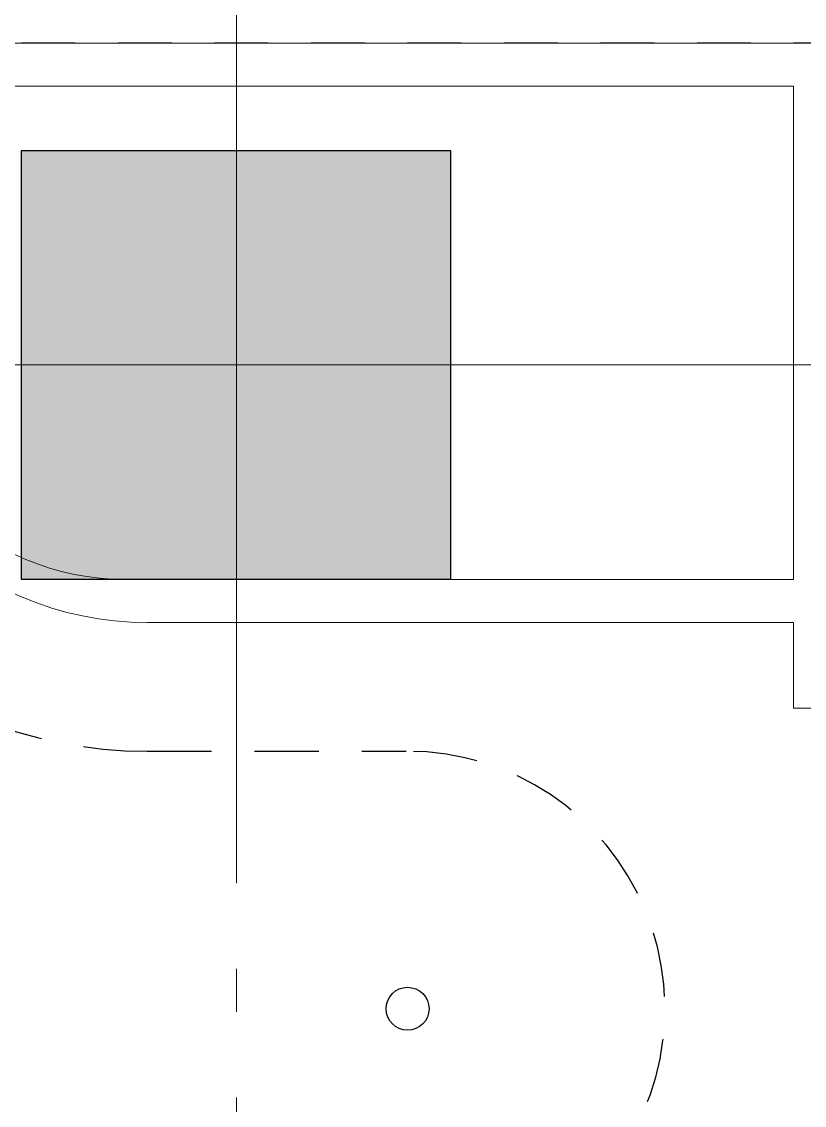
# Model space of a CAD drawing. Header units: metres. Extents: x -22.5 to 67.5, y 0 to 64.7.
# Drawn here: x 40.307 to 42.132, y 39.15 to 41.675 of the extents above; entities that cross this region are included whole.
import ezdxf

# ---------------------------------------------------------------- set-up
doc = ezdxf.new("R2010")
doc.units = ezdxf.units.M
for name, pattern in [('EJES630', [6.3, 5.5, -0.4, 0, -0.4]), ('XREF PB NEURO-ONCOLOGIA$0$CONJUNTO TLAHUAC$0$HIDDEN2', [0.1875, 0.125, -0.0625]), ('XREF PB NEURO-ONCOLOGIA$0$HIDDE150', [0.24, 0.15, -0.09])]:
    doc.linetypes.add(name, pattern=pattern)
doc.layers.add('EJES', color=11, linetype='EJES630', lineweight=0)
doc.layers.add('XREF PB NEURO-ONCOLOGIA$0$MUROS DE TABLAROCA', color=150, linetype='Continuous', lineweight=13)
for name, color, linetype in [('XREF PB NEURO-ONCOLOGIA$0$-CG-M-WALL', 7, 'Continuous'), ('XREF PB NEURO-ONCOLOGIA$0$COLUMNAS', 6, 'Continuous'), ('XREF PB NEURO-ONCOLOGIA$0$LAMPARAS 1', 112, 'Continuous'), ('XREF PB NEURO-ONCOLOGIA$0$PLAFONES', 20, 'XREF PB NEURO-ONCOLOGIA$0$HIDDE150'), ('XREF PB NEURO-ONCOLOGIA$0$PROYECCIÓN', 8, 'XREF PB NEURO-ONCOLOGIA$0$CONJUNTO TLAHUAC$0$HIDDEN2')]:
    doc.layers.add(name, color=color, linetype=linetype)

# ---------------------------------------------------------------- blocks, each defined once
blk = doc.blocks.new('XREF PB NEURO-ONCOLOGIA$0$C-1')
at = {"layer": 'XREF PB NEURO-ONCOLOGIA$0$-CG-M-WALL', "true_color": 0x636466}
h = blk.add_hatch(color=251, dxfattribs=at)
h.dxf.hatch_style = 1
h.paths.add_polyline_path([(-0.5, -0.5), (-0.5, 0.5), (0.5, 0.5), (0.5, -0.5)])
blk.add_lwpolyline([(-0.5, -0.5), (-0.5, 0.5), (0.5, 0.5), (0.5, -0.5)], close=True)
blk = doc.blocks.new('XREF PB NEURO-ONCOLOGIA')
at = {"layer": 'XREF PB NEURO-ONCOLOGIA$0$LAMPARAS 1'}
blk.add_circle((5.9017, 4.0562), 0.05, dxfattribs=at)
at = {"layer": 'XREF PB NEURO-ONCOLOGIA$0$MUROS DE TABLAROCA'}
for p, q in [((8.0517, 5.3131), (8.0517, 3.1562)), ((6.9017, 3.9562), (6.9017, 4.9562)), ((6.9017, 3.1562), (6.9017, 4.7131)), ((6.8017, 3.1562), (6.8017, 4.6631)), ((6.8017, 3.1562), (6.6017, 3.1562)), ((6.6017, 3.1562), (6.6017, 3.0562)), ((6.9017, 3.1562), (8.0517, 3.1562))]:
    blk.add_line(p, q, dxfattribs=at)
blk.add_lwpolyline([(8.1517, -1.9438), (8.1517, 5.4131)], dxfattribs=at)
for centre, radius in [((7.5517, 4.6631), 0.75), ((7.5017, 4.7131), 0.6)]:
    blk.add_arc(centre, radius, 90, 180, dxfattribs=at)
at = {"layer": 'XREF PB NEURO-ONCOLOGIA$0$PLAFONES'}
blk.add_lwpolyline([(6.5017, 4.0562, -0.668179), (5.4774, 3.6319, 0.265508), (3.9759, 3.6319, -1.496606), (3.5517, 4.6562), (4.0517, 4.6562, 0.198903), (4.7941, 4.9637, 0.256673), (5.3195, 10.1228, -0.573437), (6.8017, 12.6555), (6.8517, 12.6555, -0.945161), (6.9248, 11.3596, 0.475841), (6.3806, 10.5102, -0.173994), (6.338, 8.8754, 0.527428), (7.2701, 7.5132), (7.8515, 7.5132), (7.8515, 5.7131), (7.5517, 5.7131, 0.414214), (6.5017, 4.6631), (6.5017, 4.0597)], format="xyb", dxfattribs=at)
at = {"layer": 'XREF PB NEURO-ONCOLOGIA$0$PROYECCIÓN', "elevation": 0}
blk.add_lwpolyline([(8.1517, 9.7062), (20.0517, 9.7062), (20.0517, -0.7938), (8.1517, -0.7938)], close=True, dxfattribs=at)
at = {"layer": 'XREF PB NEURO-ONCOLOGIA$0$COLUMNAS'}
blk.add_blockref('XREF PB NEURO-ONCOLOGIA$0$C-1', (7.4017, 4.4562, 0), dxfattribs=at)

msp = doc.modelspace()

# ---------------------------------------------------------------- block references
at = {"rotation": 90}
msp.add_blockref('XREF PB NEURO-ONCOLOGIA', (45.2634, 33.4734), dxfattribs=at)

# ---------------------------------------------------------------- next in the draw order: linework, layer by layer
at = {"layer": 'EJES', "ltscale": 0.5}
for p, q in [((40.8084, 33.168, 0), (40.8071, 58.5501, 0)), ((-5.4508, 40.8751, 0), (53.0124, 40.8751, 0))]:
    msp.add_line(p, q, dxfattribs=at)

doc.saveas('drawing.dxf')
